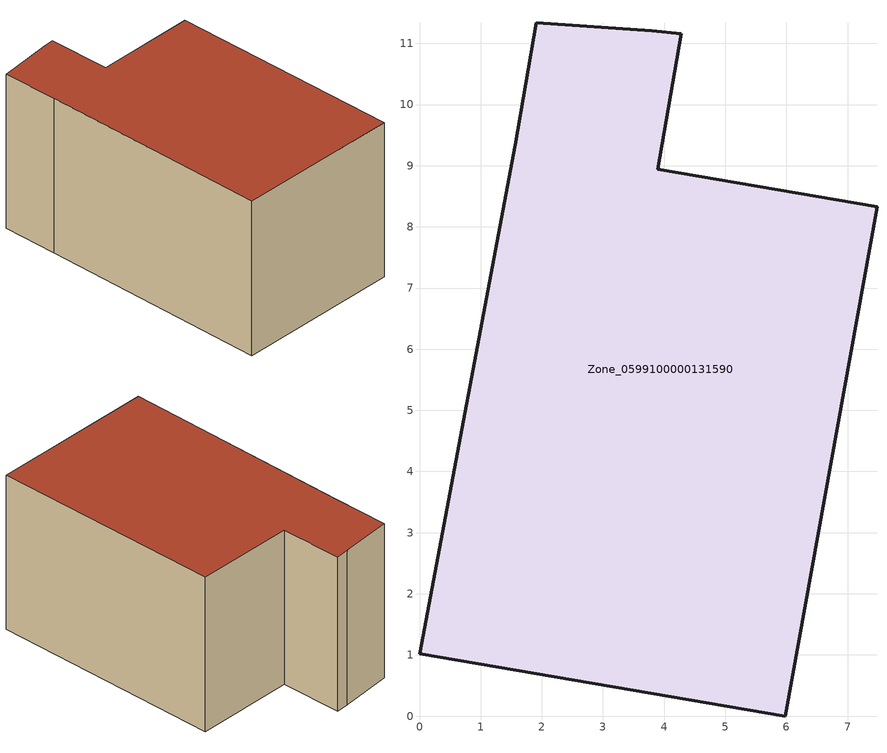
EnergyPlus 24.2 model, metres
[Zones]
Zone_0599100000131590
 floor ground (C_G): 1.91,11.34 3.8,11.21 4.28,11.16 3.9,8.94 7.48,8.33 5.98,0 0,1.02 1.57,9.34 z0
 wall outside (C_F): 3.9,8.94 4.28,11.16 3.8,11.21 1.91,11.34 1.57,9.34 0,1.02 5.98,0 7.48,8.33 3.9,8.94 z0:5.72
 roof outside (C_R): 3.8,11.21 1.91,11.34 1.57,9.34 0,1.02 5.98,0 7.48,8.33 3.9,8.94 4.28,11.16 z5.72
[BUILDING]
Pand.0599100000131590: North Axis=0; Terrain=City; Loads Convergence Tolerance Value=0.04; Temperature Convergence Tolerance Value=0.4; Solar Distribution=FullExterior; Maximum Number of Warmup Days=25; Minimum Number of Warmup Days=1
[Site:Location]
Rotterdam.The.Hague.AP_ZH_NLD Design_Conditions: Latitude=51.96; Longitude=4.45; Time Zone=1; Elevation=-4.5
[SITE:GROUNDTEMPERATURE:BUILDINGSURFACE]
18, 18, 18, 18, 18, 18, 18, 18, 18, 18, 18, 18
[MATERIAL] Thermal Absorptance=0.9; Solar Absorptance=0.7; Visible Absorptance=0.7
Name | Roughness | Thickness | Conductivity | Density | Specific Heat
G.TI.1946-1964 | MediumSmooth | 0.15 | 1 | 540 | 1210
F.TI.1946-1964 | Rough | 0.3 | 0.857143 | 1920 | 840
R.TI.1946-1964 | MediumRough | 0.2 | 0.277778 | 1500 | 1000
[CONSTRUCTION]
C_G: G.TI.1946-1964
C_F: F.TI.1946-1964
C_R: R.TI.1946-1964
[ZONE]
Zone_0599100000131590: Type=1; Multiplier=1; Ceiling Height=Autocalculate; Volume=Autocalculate; Floor Area=autocalculate; Part of Total Floor Area=Yes
[ZONEINFILTRATION:DESIGNFLOWRATE]
Infil_Zone_0599100000131590: Zone or ZoneList or Space or SpaceList=Zone_0599100000131590; Schedule=AlwaysOn; Design Flow Rate Calculation Method=Flow/Area; Flow Rate per Floor Area=0.003; Constant Term Coefficient=1; Temperature Term Coefficient=0; Velocity Term Coefficient=0; Velocity Squared Term Coefficient=0
[HVACTEMPLATE:ZONE:IDEALLOADSAIRSYSTEM]
Zone_0599100000131590: Maximum Heating Supply Air Temperature=50; Minimum Cooling Supply Air Temperature=13; Maximum Heating Supply Air Humidity Ratio=0.0156; Minimum Cooling Supply Air Humidity Ratio=0.0077; Heating Limit=NoLimit; Cooling Limit=NoLimit; Dehumidification Control Type=ConstantSensibleHeatRatio; Cooling Sensible Heat Ratio=0.7; Dehumidification Setpoint=60; Humidification Control Type=None; Humidification Setpoint=30; Outdoor Air Method=None; Outdoor Air Flow Rate per Person=0.00944; Outdoor Air Flow Rate per Zone Floor Area=0; Outdoor Air Flow Rate per Zone=0; Demand Controlled Ventilation Type=None; Outdoor Air Economizer Type=NoEconomizer; Heat Recovery Type=None; Sensible Heat Recovery Effectiveness=0.7; Latent Heat Recovery Effectiveness=0.65
[ZONECONTROL:THERMOSTAT]
ThermostatControl_Zone_0599100000131590: Zone or ZoneList=Zone_0599100000131590; Control Type Schedule=DualSetpointControlType; Control 1=Thermostat_Zone_0599100000131590; Temperature Difference Between Cutout And Setpoint=0
[THERMOSTATSETPOINT:DUALSETPOINT]
Thermostat_Zone_0599100000131590: Heating Setpoint Temperature Schedule=HeatingSetpoint_Zone_0599100000131590; Cooling Setpoint Temperature Schedule=CoolingSetpoint_Zone_0599100000131590
[SCHEDULE:COMPACT]
HeatingSetpoint_Zone_0599100000131590: Through: 12/31, For: AllDays, Until: 24:00, 21
CoolingSetpoint_Zone_0599100000131590: Through: 12/31, For: AllDays, Until: 24:00, 24
DualSetpointControlType: Through: 12/31, For: AllDays, Until: 24:00, 4
AlwaysOn: Through: 12/31, For: AllDays, Until: 24:00, 1
